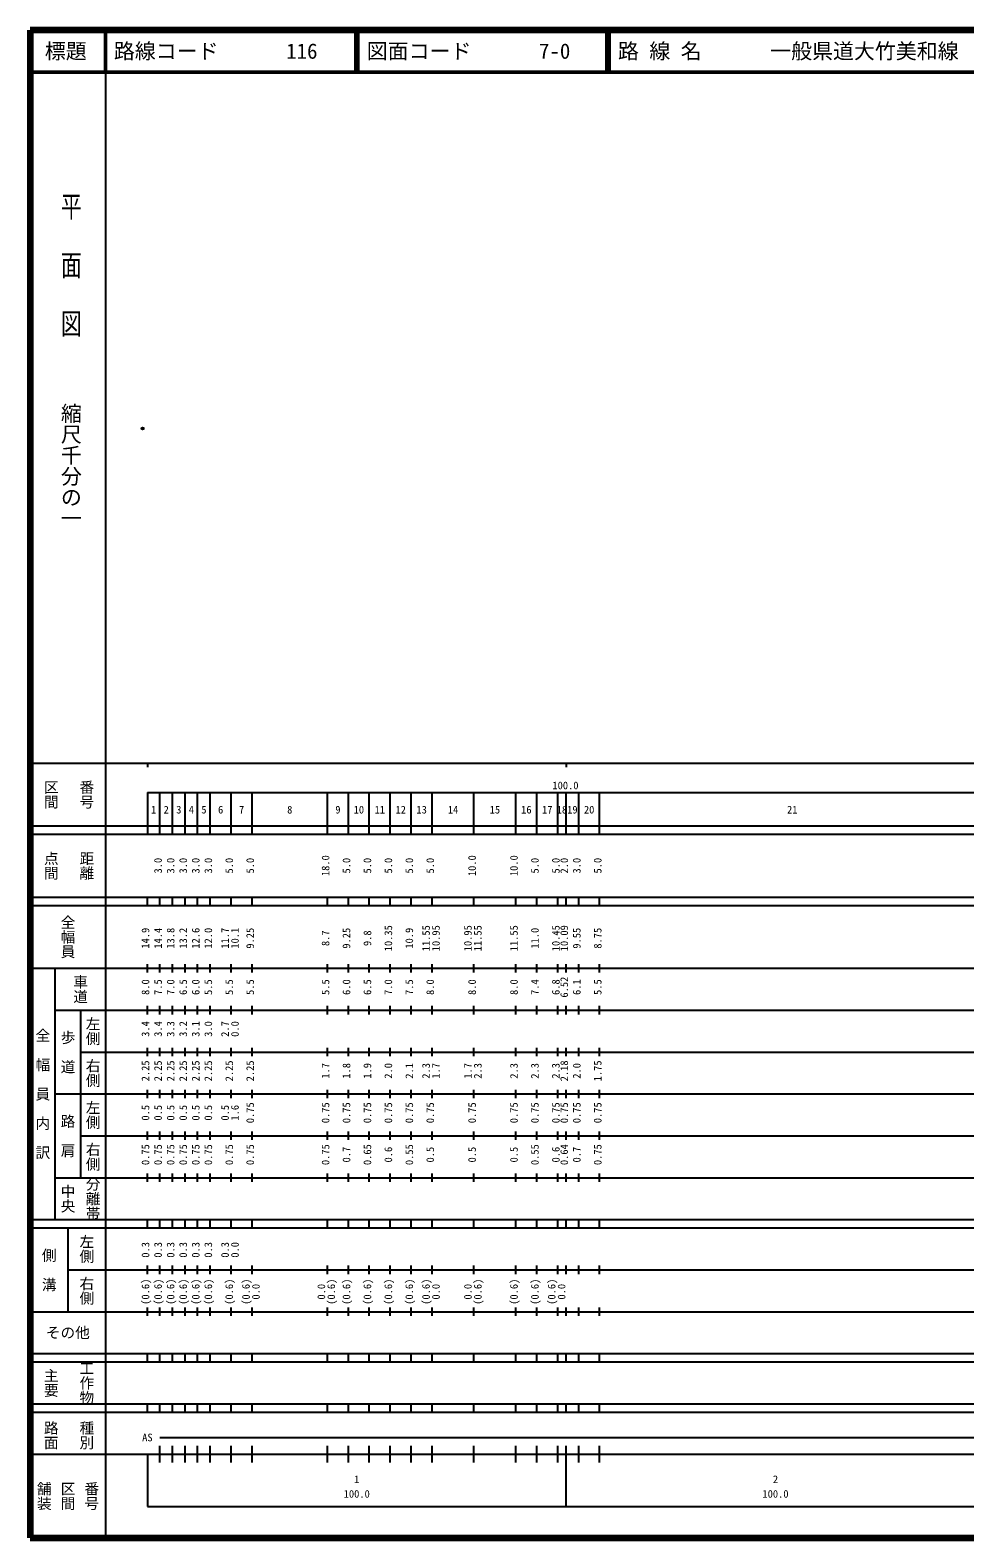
# Model space of a CAD drawing. Units: millimetres on the paper. Extents: x 40 to 680, y 20 to 380.
# Drawn here: x 40 to 263.2, y 20 to 380 of the extents above; entities that cross this region are included whole.
import ezdxf
from ezdxf.enums import TextEntityAlignment as Align

# ---------------------------------------------------------------- set-up
doc = ezdxf.new("R2010")
doc.units = ezdxf.units.MM
doc.header["$PDMODE"] = 32
doc.header["$PDSIZE"] = 0.5
doc.layers.add('M-OTRS', color=6, linetype='Continuous')
doc.layers.add('M-TTL-TXT', color=7, linetype='Continuous')
for name, color, linetype, lineweight in [('M-TTL', 2, 'Continuous', 140), ('M-TTL-BAND', 7, 'Continuous', 25), ('M-TTL-LINE', 7, 'Continuous', 50)]:
    doc.layers.add(name, color=color, linetype=linetype, lineweight=lineweight)
doc.styles.add('@ＭＳ ゴシック', font='')
doc.styles.add('ＭＳ ゴシック', font='')
doc.styles.get('@ＭＳ ゴシック').set_extended_font_data('@MS Gothic')
doc.styles.get('ＭＳ ゴシック').set_extended_font_data('MS Gothic')

msp = doc.modelspace()

# ---------------------------------------------------------------- linework, layer by layer
at = {"layer": 'M-OTRS'}
msp.add_point((66.863, 284.904), dxfattribs=at)
at = {"layer": 'M-TTL'}
for p, q in [((40, 380), (40, 20)), ((680, 380), (40, 380)), ((40, 20), (680, 20))]:
    msp.add_line(p, q, dxfattribs=at)
at = {"layer": 'M-TTL-BAND'}
for p, q in [((58, 370), (58, 20)), ((40, 205), (579, 205)), ((68, 205), (68, 204)), ((168, 205), (168, 204)), ((68, 198), (579, 198)), ((68, 198), (68, 188)), ((71, 188), (71, 198)), ((74, 188), (74, 198)), ((77, 188), (77, 198)), ((80, 188), (80, 198)), ((83, 188), (83, 198)), ((88, 188), (88, 198)), ((93, 188), (93, 198)), ((111, 188), (111, 198)), ((116, 188), (116, 198)), ((121, 188), (121, 198)), ((126, 188), (126, 198)), ((131, 188), (131, 198)), ((136, 188), (136, 198)), ((146, 188), (146, 198)), ((156, 188), (156, 198)), ((161, 188), (161, 198)), ((166, 188), (166, 198)), ((168, 188), (168, 198)), ((171, 188), (171, 198)), ((176, 188), (176, 198)), ((40, 190), (579, 190)), ((40, 188), (579, 188)), ((40, 173), (579, 173)), ((68, 171), (68, 173)), ((71, 171), (71, 173)), ((74, 171), (74, 173)), ((77, 171), (77, 173)), ((80, 171), (80, 173)), ((83, 171), (83, 173)), ((88, 171), (88, 173)), ((93, 171), (93, 173)), ((111, 171), (111, 173)), ((116, 171), (116, 173)), ((121, 171), (121, 173)), ((126, 171), (126, 173)), ((131, 171), (131, 173)), ((136, 171), (136, 173)), ((146, 171), (146, 173)), ((156, 171), (156, 173)), ((161, 171), (161, 173)), ((166, 171), (166, 173)), ((168, 171), (168, 173)), ((171, 171), (171, 173)), ((176, 171), (176, 173)), ((40, 171), (579, 171)), ((40, 156), (579, 156)), ((46, 96), (46, 156)), ((68, 155), (68, 157)), ((71, 155), (71, 157)), ((74, 155), (74, 157)), ((77, 155), (77, 157)), ((80, 155), (80, 157)), ((83, 155), (83, 157)), ((88, 155), (88, 157)), ((93, 155), (93, 157)), ((111, 155), (111, 157)), ((116, 155), (116, 157)), ((121, 155), (121, 157)), ((126, 155), (126, 157)), ((131, 155), (131, 157)), ((136, 155), (136, 157)), ((146, 155), (146, 157)), ((156, 155), (156, 157)), ((161, 155), (161, 157)), ((166, 155), (166, 157)), ((168, 155), (168, 157)), ((171, 155), (171, 157)), ((176, 155), (176, 157)), ((46, 146), (579, 146)), ((52, 146), (52, 106)), ((68, 145), (68, 147)), ((71, 145), (71, 147)), ((74, 145), (74, 147)), ((77, 145), (77, 147)), ((80, 145), (80, 147)), ((83, 145), (83, 147)), ((88, 145), (88, 147)), ((93, 145), (93, 147)), ((111, 145), (111, 147)), ((116, 145), (116, 147)), ((121, 145), (121, 147)), ((126, 145), (126, 147)), ((131, 145), (131, 147)), ((136, 145), (136, 147)), ((146, 145), (146, 147)), ((156, 145), (156, 147)), ((161, 145), (161, 147)), ((166, 145), (166, 147)), ((168, 145), (168, 147)), ((171, 145), (171, 147)), ((176, 145), (176, 147)), ((68, 135), (68, 137)), ((71, 135), (71, 137)), ((74, 135), (74, 137)), ((77, 135), (77, 137)), ((80, 135), (80, 137)), ((83, 135), (83, 137)), ((88, 135), (88, 137)), ((93, 135), (93, 137)), ((111, 135), (111, 137)), ((116, 135), (116, 137)), ((121, 135), (121, 137)), ((126, 135), (126, 137)), ((131, 135), (131, 137)), ((136, 135), (136, 137)), ((146, 135), (146, 137)), ((156, 135), (156, 137)), ((161, 135), (161, 137)), ((166, 135), (166, 137)), ((168, 135), (168, 137)), ((171, 135), (171, 137)), ((176, 135), (176, 137)), ((52, 136), (579, 136)), ((46, 126), (579, 126)), ((68, 125), (68, 127)), ((71, 125), (71, 127)), ((74, 125), (74, 127)), ((77, 125), (77, 127)), ((80, 125), (80, 127)), ((83, 125), (83, 127)), ((88, 125), (88, 127)), ((93, 125), (93, 127)), ((111, 125), (111, 127)), ((116, 125), (116, 127)), ((121, 125), (121, 127)), ((126, 125), (126, 127)), ((131, 125), (131, 127)), ((136, 125), (136, 127)), ((146, 125), (146, 127)), ((156, 125), (156, 127)), ((161, 125), (161, 127)), ((166, 125), (166, 127)), ((168, 125), (168, 127)), ((171, 125), (171, 127)), ((176, 125), (176, 127)), ((52, 116), (579, 116)), ((68, 115), (68, 117)), ((71, 115), (71, 117)), ((74, 115), (74, 117)), ((77, 115), (77, 117)), ((80, 115), (80, 117)), ((83, 115), (83, 117)), ((88, 115), (88, 117)), ((93, 115), (93, 117)), ((111, 115), (111, 117)), ((116, 115), (116, 117)), ((121, 115), (121, 117)), ((126, 115), (126, 117)), ((131, 115), (131, 117)), ((136, 115), (136, 117)), ((146, 115), (146, 117)), ((156, 115), (156, 117)), ((161, 115), (161, 117)), ((166, 115), (166, 117)), ((168, 115), (168, 117)), ((171, 115), (171, 117)), ((176, 115), (176, 117)), ((46, 106), (579, 106)), ((68, 105), (68, 107)), ((71, 105), (71, 107)), ((74, 105), (74, 107)), ((77, 105), (77, 107)), ((80, 105), (80, 107)), ((83, 105), (83, 107)), ((88, 105), (88, 107)), ((93, 105), (93, 107)), ((111, 105), (111, 107)), ((116, 105), (116, 107)), ((121, 105), (121, 107)), ((126, 105), (126, 107)), ((131, 105), (131, 107)), ((136, 105), (136, 107)), ((146, 105), (146, 107)), ((156, 105), (156, 107)), ((161, 105), (161, 107)), ((166, 105), (166, 107)), ((168, 105), (168, 107)), ((171, 105), (171, 107)), ((176, 105), (176, 107)), ((40, 96), (579, 96)), ((40, 94), (579, 94)), ((49, 94), (49, 74)), ((68, 94), (68, 96)), ((71, 94), (71, 96)), ((74, 94), (74, 96)), ((77, 94), (77, 96)), ((80, 94), (80, 96)), ((83, 94), (83, 96)), ((88, 94), (88, 96)), ((93, 94), (93, 96)), ((111, 94), (111, 96)), ((116, 94), (116, 96)), ((121, 94), (121, 96)), ((126, 94), (126, 96)), ((131, 94), (131, 96)), ((136, 94), (136, 96)), ((146, 94), (146, 96)), ((156, 94), (156, 96)), ((161, 94), (161, 96)), ((166, 94), (166, 96)), ((168, 94), (168, 96)), ((171, 94), (171, 96)), ((176, 94), (176, 96)), ((49, 84), (579, 84)), ((68, 83), (68, 85)), ((71, 83), (71, 85)), ((74, 83), (74, 85)), ((77, 83), (77, 85)), ((80, 83), (80, 85)), ((83, 83), (83, 85)), ((88, 83), (88, 85)), ((93, 83), (93, 85)), ((111, 83), (111, 85)), ((116, 83), (116, 85)), ((121, 83), (121, 85)), ((126, 83), (126, 85)), ((131, 83), (131, 85)), ((136, 83), (136, 85)), ((146, 83), (146, 85)), ((156, 83), (156, 85)), ((161, 83), (161, 85)), ((166, 83), (166, 85)), ((168, 83), (168, 85)), ((171, 83), (171, 85)), ((176, 83), (176, 85)), ((40, 74), (579, 74)), ((68, 73), (68, 75)), ((71, 73), (71, 75)), ((74, 73), (74, 75)), ((77, 73), (77, 75)), ((80, 73), (80, 75)), ((83, 73), (83, 75)), ((88, 73), (88, 75)), ((93, 73), (93, 75)), ((111, 73), (111, 75)), ((116, 73), (116, 75)), ((121, 73), (121, 75)), ((126, 73), (126, 75)), ((131, 73), (131, 75)), ((136, 73), (136, 75)), ((146, 73), (146, 75)), ((156, 73), (156, 75)), ((161, 73), (161, 75)), ((166, 73), (166, 75)), ((168, 73), (168, 75)), ((171, 73), (171, 75)), ((176, 73), (176, 75)), ((40, 64), (579, 64)), ((40, 62), (579, 62)), ((68, 62), (68, 64)), ((71, 62), (71, 64)), ((74, 62), (74, 64)), ((77, 62), (77, 64)), ((80, 62), (80, 64)), ((83, 62), (83, 64)), ((88, 62), (88, 64)), ((93, 62), (93, 64)), ((111, 62), (111, 64)), ((116, 62), (116, 64)), ((121, 62), (121, 64)), ((126, 62), (126, 64)), ((131, 62), (131, 64)), ((136, 62), (136, 64)), ((146, 62), (146, 64)), ((156, 62), (156, 64)), ((161, 62), (161, 64)), ((166, 62), (166, 64)), ((168, 62), (168, 64)), ((171, 62), (171, 64)), ((176, 62), (176, 64)), ((40, 52), (579, 52)), ((68, 50), (68, 52)), ((71, 50), (71, 52)), ((74, 50), (74, 52)), ((77, 50), (77, 52)), ((80, 50), (80, 52)), ((83, 50), (83, 52)), ((88, 50), (88, 52)), ((93, 50), (93, 52)), ((111, 50), (111, 52)), ((116, 50), (116, 52)), ((121, 50), (121, 52)), ((126, 50), (126, 52)), ((131, 50), (131, 52)), ((136, 50), (136, 52)), ((146, 50), (146, 52)), ((156, 50), (156, 52)), ((161, 50), (161, 52)), ((166, 50), (166, 52)), ((168, 50), (168, 52)), ((171, 50), (171, 52)), ((176, 50), (176, 52)), ((40, 50), (579, 50)), ((71, 44), (411.5, 44)), ((40, 40), (579, 40)), ((68, 40), (68, 27.5)), ((71, 38), (71, 42)), ((74, 38), (74, 42)), ((77, 38), (77, 42)), ((80, 38), (80, 42)), ((83, 38), (83, 42)), ((88, 38), (88, 42)), ((93, 38), (93, 42)), ((111, 38), (111, 42)), ((116, 38), (116, 42)), ((121, 38), (121, 42)), ((126, 38), (126, 42)), ((131, 38), (131, 42)), ((136, 38), (136, 42)), ((146, 38), (146, 42)), ((156, 38), (156, 42)), ((161, 38), (161, 42)), ((166, 38), (166, 42)), ((168, 27.5), (168, 42)), ((171, 38), (171, 42)), ((176, 38), (176, 42)), ((68, 27.5), (579, 27.5))]:
    msp.add_line(p, q, dxfattribs=at)
at = {"layer": 'M-TTL-LINE'}
for p, q in [((58, 380), (58, 370)), ((117.75, 380), (117.75, 370)), ((118.25, 380), (118.25, 370)), ((177.75, 380), (177.75, 370)), ((178.25, 380), (178.25, 370)), ((40, 370), (680, 370))]:
    msp.add_line(p, q, dxfattribs=at)

# ---------------------------------------------------------------- texts
at = {"layer": 'M-TTL-BAND', "style": '@ＭＳ ゴシック', "width": 1.4}
msp.add_text('平  面  図', height=3.666, rotation=270, dxfattribs=at).set_placement((49.777, 306.475), align=Align.MIDDLE_RIGHT)
at = {"layer": 'M-TTL-BAND', "style": '@ＭＳ ゴシック'}
msp.add_text('縮尺千分の一', height=3.666, rotation=270, dxfattribs=at).set_placement((49.777, 261.03), align=Align.MIDDLE_RIGHT)
for s, p in [('区間', (45, 197.5)), ('番号', (53.5, 197.5)), ('点間', (45, 180.5)), ('距離', (53.5, 180.5)), ('全幅員', (49, 163.5)), ('車道', (52, 151)), ('左側', (55, 141)), ('全\u3000幅\u3000員\u3000内\u3000訳', (43, 126)), ('歩\u3000道', (49, 136)), ('右側', (55, 131)), ('左側', (55, 121)), ('路\u3000肩', (49, 116)), ('右側', (55, 111)), ('分離帯', (55, 101)), ('中央', (49, 101)), ('左側', (53.5, 89)), ('側\u3000溝', (44.5, 84)), ('右側', (53.5, 79)), ('工作物', (53.5, 57)), ('主要', (45, 57)), ('路面', (45, 44.5)), ('種別', (53.5, 44.5)), ('舗装', (43.333, 30)), ('区間', (49, 30)), ('番号', (54.667, 30))]:
    msp.add_text(s, height=2.566, rotation=270, dxfattribs=at).set_placement(p, align=Align.MIDDLE_CENTER)
at = {"layer": 'M-TTL-BAND', "style": 'ＭＳ ゴシック'}
for s, p in [('100.0', (167.844, 198.195)), ('1', (69.5, 192.405)), ('2', (72.5, 192.405)), ('3', (75.5, 192.405)), ('4', (78.5, 192.405)), ('5', (81.5, 192.405)), ('6', (85.5, 192.405)), ('7', (90.5, 192.405)), ('8', (102, 192.405)), ('9', (113.5, 192.405)), ('10', (118.5, 192.405)), ('11', (123.5, 192.405)), ('12', (128.5, 192.405)), ('13', (133.5, 192.405)), ('14', (141, 192.405)), ('15', (151, 192.405)), ('16', (158.5, 192.405)), ('17', (163.5, 192.405)), ('18', (167, 192.405)), ('19', (169.5, 192.405)), ('20', (173.5, 192.405)), ('21', (222, 192.405)), ('AS', (68, 42.5)), ('1', (118, 32.523)), ('2', (218, 32.523)), ('100.0', (118, 29.033)), ('100.0', (218, 29.033))]:
    msp.add_text(s, height=1.833, dxfattribs=at).set_placement(p, align=Align.BOTTOM_CENTER)
for s, p in [('3.0', (72, 180.5)), ('3.0', (75, 180.5)), ('3.0', (78, 180.5)), ('3.0', (81, 180.5)), ('3.0', (84, 180.5)), ('5.0', (89, 180.5)), ('5.0', (94, 180.5)), ('18.0', (112, 180.5)), ('5.0', (117, 180.5)), ('5.0', (122, 180.5)), ('5.0', (127, 180.5)), ('5.0', (132, 180.5)), ('5.0', (137, 180.5)), ('10.0', (147, 180.5)), ('10.0', (157, 180.5)), ('5.0', (162, 180.5)), ('5.0', (167, 180.5)), ('2.0', (169, 180.5)), ('3.0', (172, 180.5)), ('5.0', (177, 180.5)), ('10.35', (127, 163.174)), ('11.55', (136, 163.174)), ('10.95', (138.37, 163.174)), ('10.95', (146, 163.174)), ('11.55', (148.37, 163.174)), ('11.55', (157, 163.174)), ('10.45', (167, 163.174)), ('10.09', (169, 163.174)), ('14.9', (69, 163.174)), ('14.4', (72, 163.174)), ('13.8', (75, 163.174)), ('13.2', (78, 163.174)), ('12.6', (81, 163.174)), ('12.0', (84, 163.174)), ('11.7', (88, 163.174)), ('10.1', (90.37, 163.174)), ('9.25', (94, 163.174)), ('8.7', (112, 163.174)), ('9.25', (117, 163.174)), ('9.8', (122, 163.174)), ('10.9', (132, 163.174)), ('11.0', (162, 163.174)), ('9.55', (172, 163.174)), ('8.75', (177, 163.174)), ('8.0', (69, 151.5)), ('7.5', (72, 151.5)), ('7.0', (75, 151.5)), ('6.5', (78, 151.5)), ('6.0', (81, 151.5)), ('5.5', (84, 151.5)), ('5.5', (89, 151.5)), ('5.5', (94, 151.5)), ('5.5', (112, 151.5)), ('6.0', (117, 151.5)), ('6.5', (122, 151.5)), ('7.0', (127, 151.5)), ('7.5', (132, 151.5)), ('8.0', (137, 151.5)), ('8.0', (147, 151.5)), ('8.0', (157, 151.5)), ('7.4', (162, 151.5)), ('6.8', (167, 151.5)), ('6.52', (169, 151.5)), ('6.1', (172, 151.5)), ('5.5', (177, 151.5)), ('3.4', (69, 141.5)), ('3.4', (72, 141.5)), ('3.3', (75, 141.5)), ('3.2', (78, 141.5)), ('3.1', (81, 141.5)), ('3.0', (84, 141.5)), ('2.7', (88, 141.5)), ('0.0', (90.37, 141.5)), ('2.25', (69, 131.5)), ('2.25', (72, 131.5)), ('2.25', (75, 131.5)), ('2.25', (78, 131.5)), ('2.25', (81, 131.5)), ('2.25', (84, 131.5)), ('2.25', (89, 131.5)), ('2.25', (94, 131.5)), ('1.7', (112, 131.5)), ('1.8', (117, 131.5)), ('1.9', (122, 131.5)), ('2.0', (127, 131.5)), ('2.1', (132, 131.5)), ('2.3', (136, 131.5)), ('1.7', (138.37, 131.5)), ('1.7', (146, 131.5)), ('2.3', (148.37, 131.5)), ('2.3', (157, 131.5)), ('2.3', (162, 131.5)), ('2.3', (167, 131.5)), ('2.18', (169, 131.5)), ('2.0', (172, 131.5)), ('1.75', (177, 131.5)), ('0.5', (69, 121.5)), ('0.5', (72, 121.5)), ('0.5', (75, 121.5)), ('0.5', (78, 121.5)), ('0.5', (81, 121.5)), ('0.5', (84, 121.5)), ('0.5', (88, 121.5)), ('1.6', (90.37, 121.5)), ('0.75', (94, 121.5)), ('0.75', (112, 121.5)), ('0.75', (117, 121.5)), ('0.75', (122, 121.5)), ('0.75', (127, 121.5)), ('0.75', (132, 121.5)), ('0.75', (137, 121.5)), ('0.75', (147, 121.5)), ('0.75', (157, 121.5)), ('0.75', (162, 121.5)), ('0.75', (167, 121.5)), ('0.75', (169, 121.5)), ('0.75', (172, 121.5)), ('0.75', (177, 121.5)), ('0.75', (69, 111.5)), ('0.75', (72, 111.5)), ('0.75', (75, 111.5)), ('0.75', (78, 111.5)), ('0.75', (81, 111.5)), ('0.75', (84, 111.5)), ('0.75', (89, 111.5)), ('0.75', (94, 111.5)), ('0.75', (112, 111.5)), ('0.7', (117, 111.5)), ('0.65', (122, 111.5)), ('0.6', (127, 111.5)), ('0.55', (132, 111.5)), ('0.5', (137, 111.5)), ('0.5', (147, 111.5)), ('0.5', (157, 111.5)), ('0.55', (162, 111.5)), ('0.6', (167, 111.5)), ('0.64', (169, 111.5)), ('0.7', (172, 111.5)), ('0.75', (177, 111.5)), ('0.3', (69, 88.764)), ('0.3', (72, 88.764)), ('0.3', (75, 88.764)), ('0.3', (78, 88.764)), ('0.3', (81, 88.764)), ('0.3', (84, 88.764)), ('0.3', (88, 88.764)), ('0.0', (90.37, 88.764)), ('(0.6)', (69, 78.764)), ('(0.6)', (72, 78.764)), ('(0.6)', (75, 78.764)), ('(0.6)', (78, 78.764)), ('(0.6)', (81, 78.764)), ('(0.6)', (84, 78.764)), ('(0.6)', (89, 78.764)), ('(0.6)', (93, 78.764)), ('0.0', (95.37, 78.764)), ('0.0', (111, 78.764)), ('(0.6)', (113.37, 78.764)), ('(0.6)', (117, 78.764)), ('(0.6)', (122, 78.764)), ('(0.6)', (127, 78.764)), ('(0.6)', (132, 78.764)), ('(0.6)', (136, 78.764)), ('0.0', (138.37, 78.764)), ('0.0', (146, 78.764)), ('(0.6)', (148.37, 78.764)), ('(0.6)', (157, 78.764)), ('(0.6)', (162, 78.764)), ('(0.6)', (166, 78.764)), ('0.0', (168.37, 78.764))]:
    msp.add_text(s, height=1.833, rotation=90, dxfattribs=at).set_placement(p, align=Align.BOTTOM_CENTER)
msp.add_text('その他', height=2.566, dxfattribs=at).set_placement((49, 69), align=Align.MIDDLE_CENTER)
at = {"layer": 'M-TTL-TXT', "style": 'ＭＳ ゴシック'}
msp.add_text('標題', height=3.666, dxfattribs=at).set_placement((48.5, 375), align=Align.MIDDLE_CENTER)
for s, p in [('路線コード', (60, 375)), ('116', (101.142, 375)), ('図面コード', (120.38, 375)), ('7-0', (161.521, 375)), ('路 線 名', (180.38, 375)), ('一般県道大竹美和線', (216.734, 375))]:
    msp.add_text(s, height=3.666, dxfattribs=at).set_placement(p, align=Align.MIDDLE_LEFT)

doc.saveas('drawing.dxf')
